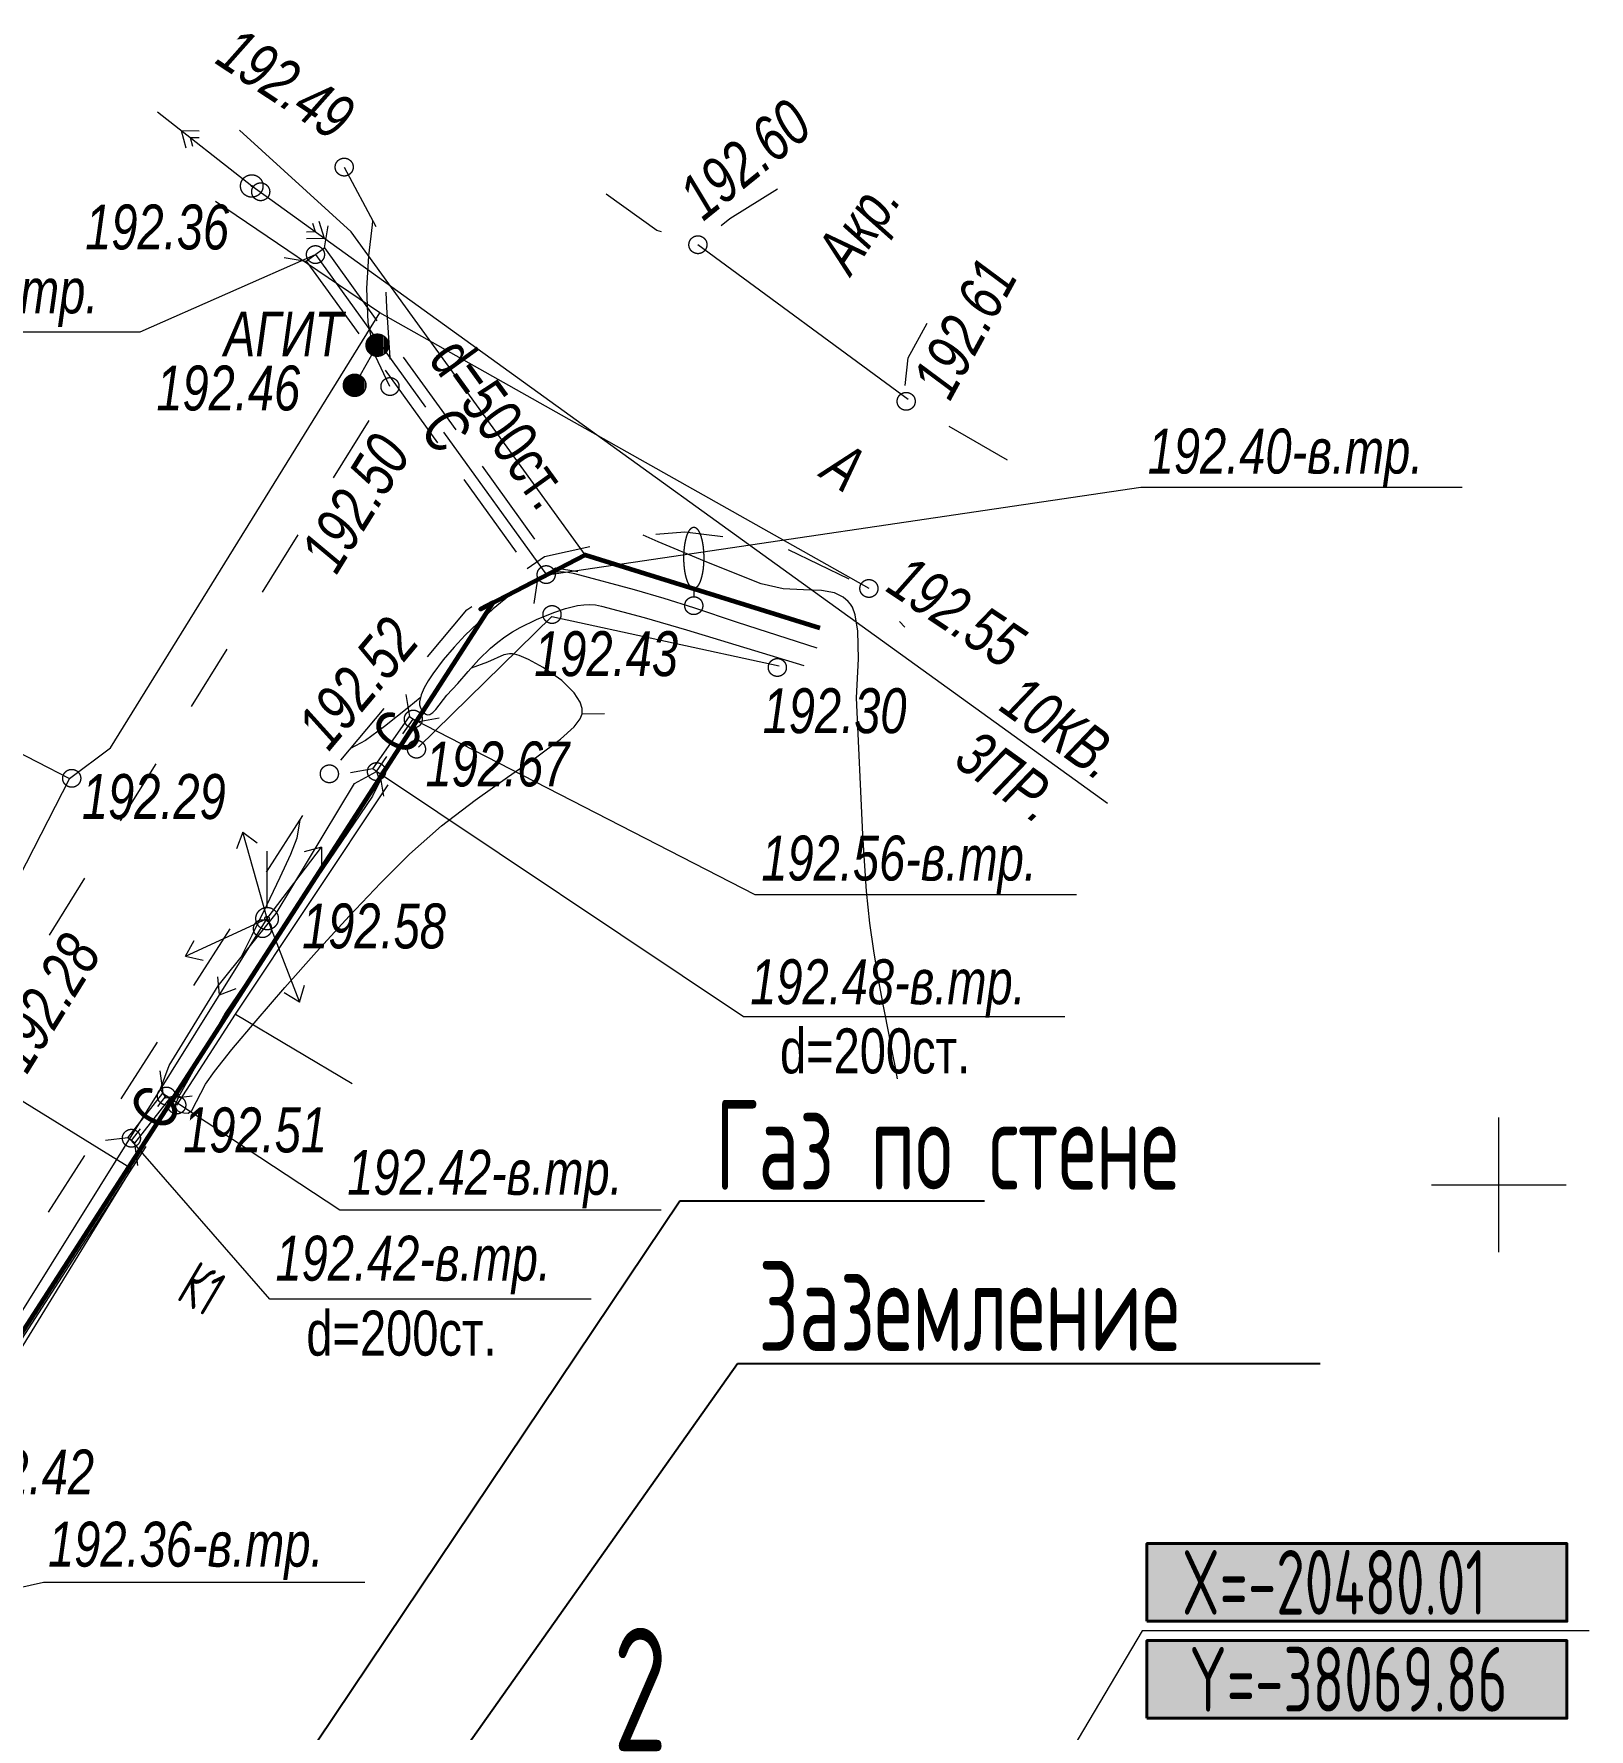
# Model space of a CAD drawing. Header units: millimetres. Extents: x -38151500 to -28914887, y -20564105 to -20349562.
# Drawn here: x -33897609 to -33862962, y -20469422 to -20431648 of the extents above; entities that cross this region are included whole.
import ezdxf
from ezdxf.xclip import XClip

# ---------------------------------------------------------------- set-up
doc = ezdxf.new("R2010")
doc.units = ezdxf.units.MM
doc.header["$MEASUREMENT"] = 0
doc.header["$XCLIPFRAME"] = 0
doc.linetypes.add('Новофедоровское_снт 28_07$0$l049', pattern=[3000, 2000, -1000])
doc.linetypes.add('Новофедоровское_снт 28_07$0$l189_2', pattern=[3000, 1500, -1500])
doc.layers.add('!!! ПОДОСНОВА', color=7, linetype='Continuous')
for name, color, linetype, lineweight in [('Новый_ГП_Сети_Г_ газопровод_Ном._пера__6', 6, 'Continuous', 60), ('Новый_ГП_Сети_координаты_Ном._пера__11', 255, 'Continuous', 40), ('Новый_ГП_Сети_координаты_Ном._пера__250', 7, 'Continuous', 20), ('Новый_ГП_Сети_координаты_Ном._пера__8', 7, 'Continuous', 40), ('Новый_ГП_Сети_текст_Ном._пера__250', 7, 'Continuous', 20), ('Новый_ГП_Сети_текст_Ном._пера__7', 7, 'Continuous', 25), ('Новый_ГП_Текст_Ном._пера__250', 7, 'Continuous', 20), ('Чертеж_1_Новофедоровское_снт 28_07$0$tp_Дороги_Ном._пера__253', 252, 'Continuous', 18), ('Чертеж_1_Новофедоровское_снт 28_07$0$tp_ЛЭП вн_Ном._пера__253', 252, 'Continuous', 18), ('Чертеж_1_Новофедоровское_снт 28_07$0$tp_отметки_новые_Ном._пера__253', 252, 'Continuous', 18), ('Чертеж_1_Новофедоровское_снт 28_07$0$tp_сооружения_Ном._пера__253', 252, 'Continuous', 18), ('Чертеж_1_Новофедоровское_снт 28_07$0$tp_трубы под дорогой_Ном._пера__253', 252, 'Continuous', 18), ('Чертеж_1_Новофедоровское_снт 28_07$0$U_ТЕКСТ_БЕЛЫЙ_Ном._пера__253', 252, 'Continuous', 18), ('Чертеж_1_Новый_ГП_Топография_Ном._пера__253', 252, 'Continuous', 18), ('Чертеж_1_Новый_Новофедоровское_снт 28_07$0$SETKA_Ном._пера__7', 7, 'Continuous', 18), ('Чертеж_1_Новый_Новофедоровское_снт 28_07$0$tp_Дороги_Ном._пера__253', 252, 'Continuous', 18), ('Чертеж_1_Новый_Новофедоровское_снт 28_07$0$tp_Здания_Ном._пера__253', 252, 'Continuous', 18), ('Чертеж_1_Новый_Новофедоровское_снт 28_07$0$tp_канавы_Ном._пера__253', 252, 'Continuous', 18), ('Чертеж_1_Новый_Новофедоровское_снт 28_07$0$tp_ЛЭП вн_Ном._пера__253', 252, 'Continuous', 18), ('Чертеж_1_Новый_Новофедоровское_снт 28_07$0$tp_ЛЭП нн_Ном._пера__253', 252, 'Continuous', 18), ('Чертеж_1_Новый_Новофедоровское_снт 28_07$0$tp_ЛЭП нн_Ном._пера__7', 7, 'Continuous', 18), ('Чертеж_1_Новый_Новофедоровское_снт 28_07$0$tp_Ограждения ДЕР_Ном._пера__253', 252, 'Continuous', 18), ('Чертеж_1_Новый_Новофедоровское_снт 28_07$0$tp_Ограждения мет_Ном._пера__253', 252, 'Continuous', 18), ('Чертеж_1_Новый_Новофедоровское_снт 28_07$0$tp_Ограждения рабица_Ном._пера__253', 252, 'Continuous', 18), ('Чертеж_1_Новый_Новофедоровское_снт 28_07$0$tp_отметки_новые_Ном._пера__253', 252, 'Continuous', 18), ('Чертеж_1_Новый_Новофедоровское_снт 28_07$0$tp_отметки_новые_Ном._пера__7', 7, 'Continuous', 18), ('Чертеж_1_Новый_Новофедоровское_снт 28_07$0$tp_растительность_Ном._пера__7', 7, 'Continuous', 18), ('Чертеж_1_Новый_Новофедоровское_снт 28_07$0$tp_рельеф_Ном._пера__253', 252, 'Continuous', 18), ('Чертеж_1_Новый_Новофедоровское_снт 28_07$0$tp_сооружения_Ном._пера__253', 252, 'Continuous', 18), ('Чертеж_1_Новый_Новофедоровское_снт 28_07$0$tp_сооружения_Ном._пера__7', 7, 'Continuous', 18), ('Чертеж_1_Новый_Новофедоровское_снт 28_07$0$tp_трубы под дорогой_Ном._пера__253', 252, 'Continuous', 18), ('Чертеж_1_Новый_Новофедоровское_снт 28_07$0$U_Водосток_Ном._пера__253', 252, 'Continuous', 18), ('Чертеж_1_Новый_Новофедоровское_снт 28_07$0$U_Газопровод_Ном._пера__253', 252, 'Continuous', 18)]:
    doc.layers.add(name, color=color, linetype=linetype, lineweight=lineweight)
doc.styles.add('РЎР“Р•РќР•Р\xa0РР\xa0_РЎРўРР›Р¬_1', font='arial.ttf', dxfattribs={"width": 0.75})
doc.styles.add('РЎР“Р•РќР•Р\xa0РР\xa0_РЎРўРР›Р¬_3', font='arial.ttf', dxfattribs={"width": 0.749999})
doc.styles.add('РЎР“Р•РќР•Р\xa0РР\xa0_РЎРўРР›Р¬_6', font='', dxfattribs={"width": 0.8})
doc.styles.get('РЎР“Р•РќР•Р\xa0РР\xa0_РЎРўРР›Р¬_6').set_extended_font_data('GOST_type_A')
doc.linetypes.add('lm334', pattern='A,0,[8,РіРµРЅРїРїР»Р°РЅ 2025_06_18 dima РІР°СЂРёР°РЅС‚ 21.Shx,S=3.769841,R=0,X=0,Y=0],-675,0', length=675)
doc.linetypes.add('Новофедоровское_снт 28_07$0$l474_2o', pattern='A,0,[3,РіРµРЅРїРїР»Р°РЅ 2025_06_18 dima РІР°СЂРёР°РЅС‚ 21.Shx,S=31.746032,R=0,X=0,Y=0],-5000,0', length=5000)
doc.linetypes.add('Новофедоровское_снт 28_07$0$lm334', pattern='A,0,[4,РіРµРЅРїРїР»Р°РЅ 2025_06_18 dima РІР°СЂРёР°РЅС‚ 21.Shx,S=79.365079,R=0,X=0,Y=0],-11000,0', length=11000)
doc.linetypes.add('Новофедоровское_снт 28_07$0$З ДЕРЕВ', pattern='A,0,[2,РіРµРЅРїРїР»Р°РЅ 2025_06_18 dima РІР°СЂРёР°РЅС‚ 21.Shx,S=19.84127,R=0,X=0,Y=0.2],-2500,0', length=2500)
doc.linetypes.add('Новофедоровское_снт 28_07$0$ЗАБОР_СЕТКА', pattern='A,0,[1,РіРµРЅРїРїР»Р°РЅ 2025_06_18 dima РІР°СЂРёР°РЅС‚ 21.Shx,S=39.68254,R=0,X=0,Y=2.77556e-17],-5000,0', length=5000)
doc.linetypes.add('Новофедоровское_снт 28_07$0$МЕЖА', pattern='A,0,[5,РіРµРЅРїРїР»Р°РЅ 2025_06_18 dima РІР°СЂРёР°РЅС‚ 21.Shx,S=46.746032,R=0,X=0,Y=6.93889e-18],-6500,0', length=6500)

# ---------------------------------------------------------------- blocks, each defined once
blk = doc.blocks.new('Чертеж_4_1', base_point=(4185024, -7296))
at = {"layer": 'Чертеж_1_Новый_Новофедоровское_снт 28_07$0$tp_ЛЭП вн_Ном._пера__253', "linetype": 'Continuous', "lineweight": 18}
blk.add_hatch(color=252, dxfattribs=at).paths.add_polyline_path([(-33892730, -20435037, 1), (-33892780, -20435037, 1)])
at = {"layer": 'Чертеж_1_Новый_ГП_Топография_Ном._пера__253', "color": 252, "linetype": 'Новофедоровское_снт 28_07$0$МЕЖА', "lineweight": 18, "flags": 128}
blk.add_lwpolyline([(-33937176, -20524360), (-33937136, -20524296), (-33926649, -20507196), (-33900479, -20524004), (-33888918, -20507967), (-33879002, -20495163), (-33880756, -20487946), (-33882761, -20480799), (-33888254, -20482761), (-33891109, -20481924), (-33905380, -20473145), (-33895431, -20456936), (-33903040, -20452238), (-33944071, -20519982)], close=True, dxfattribs=at)
at = {"layer": 'Чертеж_1_Новый_Новофедоровское_снт 28_07$0$SETKA_Ном._пера__7', "color": 7, "linetype": 'Continuous', "lineweight": 18, "flags": 128}
for points in [[(-33864976, -20458796), (-33864976, -20455796)], [(-33866476, -20457296), (-33863476, -20457296)]]:
    blk.add_lwpolyline(points, dxfattribs=at)
at = {"layer": 'Чертеж_1_Новый_Новофедоровское_снт 28_07$0$tp_Дороги_Ном._пера__253', "color": 252, "linetype": 'Новофедоровское_снт 28_07$0$l189_2', "lineweight": 18, "flags": 128}
for points in [[(-33890695, -20434617), (-33889844, -20436212), (-33889751, -20437746), (-33889679, -20438864), (-33889676, -20439504), (-33898866, -20454305), (-33902105, -20459059), (-33902889, -20458448)], [(-33881040, -20435106), (-33882108, -20435770), (-33882774, -20436308), (-33883729, -20436027), (-33885129, -20435033)], [(-33875919, -20441148), (-33878231, -20439810), (-33878129, -20438864), (-33877245, -20437243)], [(-33905975, -20473390), (-33906109, -20472535), (-33905943, -20471761), (-33903333, -20467335), (-33891028, -20448138), (-33887966, -20444482), (-33886232, -20443294), (-33884116, -20442824), (-33883104, -20442742), (-33881113, -20442990), (-33879003, -20444007), (-33878203, -20444869)]]:
    blk.add_lwpolyline(points, dxfattribs=at)
at = {"layer": 'Чертеж_1_Новый_Новофедоровское_снт 28_07$0$tp_Дороги_Ном._пера__253', "color": 252, "linetype": 'Continuous', "lineweight": 18, "flags": 128}
for points in [[(-33878133, -20439793), (-33882816, -20436350)], [(-33879003, -20444007), (-33889904, -20437863)]]:
    blk.add_lwpolyline(points, dxfattribs=at)
at = {"layer": 'Чертеж_1_Новый_Новофедоровское_снт 28_07$0$tp_Здания_Ном._пера__253', "color": 252, "linetype": 'Continuous', "lineweight": 18, "flags": 128}
blk.add_lwpolyline([(-33898984, -20447125), (-33896818, -20448238), (-33898428, -20451372), (-33900128, -20450498)], dxfattribs=at)
at = {"layer": 'Чертеж_1_Новый_Новофедоровское_снт 28_07$0$tp_канавы_Ном._пера__253', "color": 252, "linetype": 'Continuous', "lineweight": 18, "flags": 128}
blk.add_lwpolyline([(-33880158, -20445336), (-33881935, -20444765), (-33882908, -20444439), (-33883565, -20444230), (-33884226, -20444037), (-33885555, -20443678), (-33885712, -20443648), (-33885873, -20443638), (-33886034, -20443654), (-33886191, -20443699), (-33886411, -20443796), (-33886620, -20443907), (-33886819, -20444030), (-33887010, -20444164), (-33887375, -20444460), (-33887728, -20444784), (-33887998, -20445046), (-33888249, -20445311), (-33888488, -20445593), (-33888723, -20445907), (-33888826, -20446063), (-33888915, -20446219), (-33888981, -20446376), (-33889018, -20446533), (-33889015, -20446599), (-33888993, -20446666), (-33888957, -20446730), (-33888910, -20446787), (-33888880, -20446810), (-33888849, -20446821), (-33888786, -20446811), (-33888722, -20446769), (-33888658, -20446702), (-33888410, -20446386), (-33888165, -20446123), (-33887931, -20445854), (-33887693, -20445589), (-33887434, -20445336), (-33887276, -20445205), (-33887114, -20445085), (-33886946, -20444975), (-33886773, -20444874), (-33886411, -20444695), (-33886028, -20444541), (-33885763, -20444452), (-33885495, -20444387), (-33885361, -20444369), (-33885228, -20444363), (-33885096, -20444372), (-33884965, -20444397), (-33884015, -20444654), (-33883068, -20444931), (-33880453, -20445723)], dxfattribs=at)
blk.add_lwpolyline([(-33890470, -20448348), (-33889978, -20448084), (-33889902, -20448302), (-33890062, -20448636), (-33893346, -20453468), (-33894359, -20455283), (-33894661, -20455363), (-33894792, -20455154), (-33894599, -20454638), (-33893503, -20452861), (-33892214, -20451249)], close=True, dxfattribs=at)
at = {"layer": 'Чертеж_1_Новый_Новофедоровское_снт 28_07$0$tp_ЛЭП вн_Ном._пера__253', "color": 252, "linetype": 'Continuous', "lineweight": 18}
blk.add_line((-33892755, -20435037), (-33892755, -20435037), dxfattribs=at)
at = {"layer": 'Чертеж_1_Новый_Новофедоровское_снт 28_07$0$tp_ЛЭП вн_Ном._пера__253', "color": 252, "linetype": 'Continuous', "lineweight": 18, "flags": 128}
for points in [[(-33894857, -20433382), (-33892755, -20435037), (-33873689, -20448792)], [(-33894326, -20433800), (-33894225, -20434187)], [(-33894326, -20433800), (-33893926, -20433808)], [(-33894129, -20433955), (-33894079, -20434148)], [(-33894129, -20433955), (-33893930, -20433958)], [(-33891335, -20436061), (-33891394, -20435870)], [(-33891133, -20436207), (-33891250, -20435825)], [(-33891335, -20436061), (-33891535, -20436066)], [(-33891133, -20436207), (-33891533, -20436217)]]:
    blk.add_lwpolyline(points, dxfattribs=at)
at = {"layer": 'Чертеж_1_Новый_Новофедоровское_снт 28_07$0$tp_ЛЭП вн_Ном._пера__253', "color": 252, "linetype": 'Continuous', "lineweight": 18}
blk.add_circle((-33892755, -20435037), 250, dxfattribs=at)
at = {"layer": 'Чертеж_1_Новый_Новофедоровское_снт 28_07$0$tp_ЛЭП нн_Ном._пера__253', "color": 252, "linetype": 'Continuous', "lineweight": 18, "flags": 128}
for points in [[(-33894230, -20452199), (-33892414, -20451362), (-33892951, -20449435)], [(-33892951, -20449435), (-33893098, -20449807)], [(-33892951, -20449435), (-33892632, -20449677)], [(-33939176, -20525995), (-33938064, -20524332), (-33917451, -20491490), (-33892414, -20451362), (-33891205, -20449768)], [(-33891205, -20449768), (-33891590, -20449877)], [(-33891205, -20449768), (-33891205, -20450168)], [(-33892414, -20451362), (-33891693, -20453227)], [(-33894230, -20452199), (-33894041, -20451847)], [(-33894230, -20452199), (-33893839, -20452285)], [(-33893473, -20453059), (-33893509, -20452660)], [(-33891693, -20453227), (-33891583, -20452843)], [(-33893473, -20453059), (-33893099, -20452916)], [(-33891693, -20453227), (-33892033, -20453017)]]:
    blk.add_lwpolyline(points, dxfattribs=at)
at = {"layer": 'Чертеж_1_Новый_Новофедоровское_снт 28_07$0$tp_ЛЭП нн_Ном._пера__7', "color": 7, "linetype": 'Continuous', "lineweight": 18}
blk.add_line((-33892414, -20451112), (-33892414, -20449862), dxfattribs=at)
for radius in [250, 50]:
    blk.add_circle((-33892414, -20451362), radius, dxfattribs=at)
at = {"layer": 'Чертеж_1_Новый_Новофедоровское_снт 28_07$0$tp_Ограждения ДЕР_Ном._пера__253', "color": 252, "linetype": 'Новофедоровское_снт 28_07$0$З ДЕРЕВ', "lineweight": 18, "flags": 128}
blk.add_lwpolyline([(-33896818, -20448238), (-33895899, -20447560), (-33889904, -20437863)], dxfattribs=at)
at = {"layer": 'Чертеж_1_Новый_Новофедоровское_снт 28_07$0$tp_Ограждения мет_Ном._пера__253', "color": 252, "linetype": 'Новофедоровское_снт 28_07$0$l474_2o', "lineweight": 18, "flags": 128}
for points in [[(-33889904, -20437863), (-33893565, -20435383)], [(-33894422, -20455517), (-33893116, -20453491), (-33890517, -20455036)], [(-33900049, -20464081), (-33895110, -20456439)]]:
    blk.add_lwpolyline(points, dxfattribs=at)
at = {"layer": 'Чертеж_1_Новый_Новофедоровское_снт 28_07$0$tp_Ограждения рабица_Ном._пера__253', "color": 252, "linetype": 'Новофедоровское_снт 28_07$0$ЗАБОР_СЕТКА', "lineweight": 18, "flags": 128}
for points in [[(-33889043, -20447544), (-33886070, -20444633), (-33881005, -20445726)], [(-33893116, -20453491), (-33889713, -20448381)]]:
    blk.add_lwpolyline(points, dxfattribs=at)
at = {"layer": 'Чертеж_1_Новый_Новофедоровское_снт 28_07$0$tp_отметки_новые_Ном._пера__253', "color": 252, "linetype": 'Continuous', "lineweight": 18, "flags": 128}
for points in [[(-33902480, -20438289), (-33895238, -20438289), (-33891336, -20436566)], [(-33865789, -20441759), (-33872949, -20441759), (-33886216, -20443718)], [(-33874380, -20450832), (-33881540, -20450832), (-33889156, -20446919)], [(-33874643, -20453553), (-33881803, -20453553), (-33889978, -20448084)], [(-33883634, -20457860), (-33890794, -20457860), (-33894661, -20455313)], [(-33885194, -20459842), (-33892354, -20459842), (-33895437, -20456307)], [(-33890236, -20466158), (-33897396, -20466158), (-33902723, -20467349)]]:
    blk.add_lwpolyline(points, dxfattribs=at)
at = {"layer": 'Чертеж_1_Новый_Новофедоровское_снт 28_07$0$tp_отметки_новые_Ном._пера__7', "color": 7, "linetype": 'Continuous', "lineweight": 18}
for centre in [(-33890696, -20434616), (-33892556, -20435166), (-33882816, -20436346), (-33891336, -20436566), (-33890466, -20439476), (-33889676, -20439506), (-33878176, -20439836), (-33886196, -20443696), (-33879006, -20444006), (-33886066, -20444586), (-33881046, -20445766), (-33889156, -20446916), (-33889086, -20447586), (-33891026, -20448136), (-33889976, -20448086), (-33896766, -20448236), (-33892516, -20451586), (-33894656, -20455316), (-33894426, -20455516), (-33895436, -20456256)]:
    blk.add_circle(centre, 200, dxfattribs=at)
at = {"layer": 'Чертеж_1_Новый_Новофедоровское_снт 28_07$0$tp_растительность_Ном._пера__7', "color": 7, "linetype": 'Continuous', "lineweight": 18}
blk.add_line((-33882908, -20444005), (-33882908, -20444189), dxfattribs=at)
blk.add_circle((-33882908, -20444389), 200, dxfattribs=at)
blk.add_ellipse((-33882907, -20443322), major_axis=(0, 683), ratio=0.323572, dxfattribs=at)
at = {"layer": 'Чертеж_1_Новый_Новофедоровское_снт 28_07$0$tp_рельеф_Ном._пера__253', "color": 252, "linetype": 'Continuous', "lineweight": 18, "flags": 128}
for points in [[(-33889676, -20439505), (-33890003, -20438812), (-33890160, -20438076), (-33890193, -20437325), (-33890146, -20436591), (-33890064, -20435901), (-33890055, -20435817)], [(-33878368, -20454931), (-33878383, -20454851), (-33878415, -20454678), (-33878471, -20454388), (-33878556, -20453953), (-33878672, -20453353), (-33878790, -20452718), (-33878898, -20452079), (-33878987, -20451465), (-33879061, -20450754), (-33879107, -20450076), (-33879138, -20449486), (-33879284, -20446441), (-33879238, -20445570), (-33879254, -20444956), (-33879310, -20444596), (-33879373, -20444422), (-33879414, -20444358), (-33879468, -20444296), (-33879583, -20444197), (-33879774, -20444103), (-33880061, -20444049), (-33880465, -20444039), (-33880915, -20444017), (-33881403, -20443902), (-33881875, -20443720), (-33882671, -20443399), (-33883700, -20442966), (-33884036, -20442818)], [(-33894364, -20455284), (-33894395, -20455359), (-33894451, -20455494), (-33894456, -20455565), (-33894414, -20455637), (-33894363, -20455667), (-33894266, -20455693), (-33894171, -20455696), (-33894093, -20455636), (-33893789, -20455052), (-33893588, -20454768), (-33893197, -20454280), (-33892660, -20453640), (-33892017, -20452897), (-33891312, -20452103), (-33890585, -20451309), (-33889880, -20450565), (-33889239, -20449923), (-33888525, -20449295), (-33887781, -20448724), (-33887058, -20448210), (-33886406, -20447756), (-33885877, -20447360), (-33885576, -20447087), (-33885440, -20446907), (-33885397, -20446800), (-33885392, -20446750), (-33885398, -20446681), (-33885441, -20446541), (-33885575, -20446330), (-33885846, -20446060), (-33886260, -20445767), (-33886587, -20445589), (-33886795, -20445501), (-33886904, -20445468), (-33886947, -20445461), (-33887011, -20445459), (-33887139, -20445485), (-33887504, -20445645), (-33887867, -20445780)], [(-33889000, -20446440), (-33889254, -20446647), (-33889795, -20447080), (-33890221, -20447396), (-33890553, -20447571)], [(-33885397, -20446800), (-33884897, -20446792)], [(-33891684, -20449161), (-33891752, -20449572), (-33891891, -20449931), (-33892127, -20450449), (-33892426, -20451070), (-33892754, -20451738), (-33892996, -20452227)]]:
    blk.add_lwpolyline(points, dxfattribs=at)
at = {"layer": 'Чертеж_1_Новый_Новофедоровское_снт 28_07$0$tp_сооружения_Ном._пера__253', "color": 252, "linetype": 'Continuous', "lineweight": 18, "flags": 128}
blk.add_lwpolyline([(-33889959, -20438585), (-33890463, -20439479)], dxfattribs=at)
at = {"layer": 'Чертеж_1_Новый_Новофедоровское_снт 28_07$0$tp_сооружения_Ном._пера__7', "color": 7, "linetype": 'Continuous', "lineweight": 18}
for p, q in [((-33890199, -20438646), (-33890199, -20438526)), ((-33890169, -20438717), (-33890169, -20438454)), ((-33890139, -20438756), (-33890139, -20438415)), ((-33890109, -20438783), (-33890109, -20438388)), ((-33890079, -20438802), (-33890079, -20438367)), ((-33890049, -20438816), (-33890049, -20438353)), ((-33890019, -20438827), (-33890019, -20438344)), ((-33889989, -20438832), (-33889989, -20438338)), ((-33889959, -20438834), (-33889959, -20438335)), ((-33889929, -20438833), (-33889929, -20438338)), ((-33889899, -20438828), (-33889899, -20438342)), ((-33889869, -20438818), (-33889869, -20438351)), ((-33889839, -20438804), (-33889839, -20438366)), ((-33889809, -20438786), (-33889809, -20438385)), ((-33889779, -20438760), (-33889779, -20438411)), ((-33889749, -20438723), (-33889749, -20438448)), ((-33889719, -20438659), (-33889719, -20438509)), ((-33890615, -20439677), (-33890615, -20439282)), ((-33890585, -20439696), (-33890585, -20439261)), ((-33890555, -20439710), (-33890555, -20439247)), ((-33890525, -20439721), (-33890525, -20439238)), ((-33890495, -20439726), (-33890495, -20439232)), ((-33890465, -20439728), (-33890465, -20439229)), ((-33890435, -20439727), (-33890435, -20439232)), ((-33890405, -20439722), (-33890405, -20439236)), ((-33890375, -20439712), (-33890375, -20439245)), ((-33890345, -20439698), (-33890345, -20439260)), ((-33890315, -20439680), (-33890315, -20439279)), ((-33890705, -20439540), (-33890705, -20439420)), ((-33890675, -20439611), (-33890675, -20439348)), ((-33890645, -20439650), (-33890645, -20439309)), ((-33890285, -20439654), (-33890285, -20439305)), ((-33890255, -20439617), (-33890255, -20439342)), ((-33890225, -20439553), (-33890225, -20439403))]:
    blk.add_line(p, q, dxfattribs=at)
for centre in [(-33889957, -20438585), (-33890463, -20439479)]:
    blk.add_circle(centre, 250, dxfattribs=at)
at = {"layer": 'Чертеж_1_Новый_Новофедоровское_снт 28_07$0$tp_трубы под дорогой_Ном._пера__253', "color": 252, "linetype": 'Continuous', "lineweight": 18, "flags": 128}
for points in [[(-33892035, -20436629), (-33891542, -20436709), (-33891136, -20436417), (-33891056, -20435923)], [(-33885494, -20443633), (-33885988, -20443553), (-33886394, -20443845), (-33886473, -20444339)], [(-33889323, -20446368), (-33889238, -20446861), (-33889074, -20446976), (-33888582, -20446891)], [(-33889811, -20448634), (-33889896, -20448141), (-33890060, -20448026), (-33890552, -20448111)], [(-33894801, -20454755), (-33894740, -20455251), (-33894582, -20455374), (-33894086, -20455313)], [(-33895297, -20456865), (-33895358, -20456368), (-33895516, -20456245), (-33896012, -20456307)]]:
    blk.add_lwpolyline(points, dxfattribs=at)
at = {"layer": 'Чертеж_1_Новый_Новофедоровское_снт 28_07$0$tp_трубы под дорогой_Ном._пера__253', "color": 252, "linetype": 'Новофедоровское_снт 28_07$0$l049', "lineweight": 18, "flags": 128}
for points in [[(-33891136, -20436417), (-33885988, -20443553)], [(-33891542, -20436709), (-33886394, -20443845)], [(-33890060, -20448026), (-33889238, -20446861)], [(-33889896, -20448141), (-33889074, -20446976)], [(-33895516, -20456245), (-33894740, -20455251)], [(-33895358, -20456368), (-33894582, -20455374)]]:
    blk.add_lwpolyline(points, dxfattribs=at)
at = {"layer": 'Чертеж_1_Новый_Новофедоровское_снт 28_07$0$U_Водосток_Ном._пера__253', "color": 252, "linetype": 'Continuous', "lineweight": 18, "flags": 128}
for points in [[(-33891339, -20436563), (-33888887, -20439962)], [(-33888481, -20440524), (-33886191, -20443699)], [(-33889386, -20447245), (-33889156, -20446919)], [(-33889978, -20448084), (-33889743, -20447750)], [(-33894848, -20455552), (-33894661, -20455313)], [(-33895437, -20456307), (-33895236, -20456049)]]:
    blk.add_lwpolyline(points, dxfattribs=at)
at = {"layer": 'Чертеж_1_Новый_Новофедоровское_снт 28_07$0$U_Газопровод_Ном._пера__253', "color": 252, "linetype": 'Новофедоровское_снт 28_07$0$lm334', "lineweight": 18, "flags": 128}
for points in [[(-33885329, -20443258), (-33890542, -20436056), (-33893029, -20433791)], [(-33938494, -20523523), (-33916046, -20488740), (-33895495, -20456897), (-33887378, -20444319), (-33887659, -20444465), (-33885329, -20443258), (-33880098, -20444879)]]:
    blk.add_lwpolyline(points, dxfattribs=at)
at = {"layer": 'Чертеж_1_Новофедоровское_снт 28_07$0$tp_Дороги_Ном._пера__253', "color": 252, "linetype": 'Continuous', "lineweight": 18, "char_height": 1000, "attachment_point": 7, "style": 'РЎР“Р•РќР•Р\xa0РР\xa0_РЎРўРР›Р¬_1'}
for s, insert, rotation in [('\\A1;{\\pql;\\fArial|b0|i1|c204|p0;\\W0.750000;Акр.}', (-33879154, -20437221), 56.2563), ('\\A1;{\\pql;\\fArial|b0|i1|c204|p0;\\W0.750000;А}', (-33880126, -20441509), 326.4158)]:
    blk.add_mtext(s, dxfattribs=dict(at, insert=insert, rotation=rotation))
at = {"layer": 'Чертеж_1_Новофедоровское_снт 28_07$0$tp_ЛЭП вн_Ном._пера__253', "color": 252, "linetype": 'Continuous', "lineweight": 18, "char_height": 1000, "attachment_point": 7, "rotation": 324.1916, "style": 'РЎР“Р•РќР•Р\xa0РР\xa0_РЎРўРР›Р¬_1'}
for s, insert in [('\\A1;{\\pql;\\fArial|b0|i1|c204|p0;\\W0.750000;10КВ.}', (-33876151, -20446709)), ('\\A1;{\\pql;\\fArial|b0|i1|c204|p0;\\W0.750000;3ПР.}', (-33877164, -20447926))]:
    blk.add_mtext(s, dxfattribs=dict(at, insert=insert))
at = {"layer": 'Чертеж_1_Новофедоровское_снт 28_07$0$tp_отметки_новые_Ном._пера__253', "color": 252, "linetype": 'Continuous', "lineweight": 18, "char_height": 1000, "attachment_point": 7, "style": 'РЎР“Р•РќР•Р\xa0РР\xa0_РЎРўРР›Р¬_1'}
for s, insert, rotation in [('\\A1;{\\pql;\\fArial|b0|i1|c204|p0;\\W0.750000;192.49}', (-33893613, -20432295), 326.4158), ('\\A1;{\\pql;\\fArial|b0|i1|c204|p0;\\W0.750000;192.60}', (-33882690, -20435851), 38.9543), ('\\A1;{\\pql;\\fArial|b0|i1|c204|p0;\\W0.750000;192.61}', (-33877190, -20439862), 61.3895), ('\\A1;{\\pql;\\fArial|b0|i1|c204|p0;\\W0.750000;192.50}', (-33890860, -20443732), 58.1637), ('\\A1;{\\pql;\\fArial|b0|i1|c204|p0;\\W0.750000;192.55}', (-33878672, -20444059), 326.4158), ('\\A1;{\\pql;\\fArial|b0|i1|c204|p0;\\W0.750000;192.52}', (-33891032, -20447668), 50.048), ('\\A1;{\\pql;\\fArial|b0|i1|c204|p0;\\W0.750000;192.28}', (-33897756, -20454863), 58.1637)]:
    blk.add_mtext(s, dxfattribs=dict(at, insert=insert, rotation=rotation))
for s, insert in [('\\A1;{\\pql;\\fArial|b0|i1|c204|p0;\\W0.750000;192.36}', (-33896466, -20436465)), ('\\A1;{\\pql;\\fArial|b0|i1|c204|p0;\\W0.750000;192.35-в.тр.}', (-33902310, -20438176)), ('\\A1;{\\pql;\\fArial|b0|i1|c204|p0;\\W0.750000;192.46}', (-33894881, -20440053)), ('\\A1;{\\pql;\\fArial|b0|i1|c204|p0;\\W0.750000;192.40-в.тр.}', (-33872794, -20441746)), ('\\A1;{\\pql;\\fArial|b0|i1|c204|p0;\\W0.750000;192.43}', (-33886464, -20445973)), ('\\A1;{\\pql;\\fArial|b0|i1|c204|p0;\\W0.750000;192.30}', (-33881373, -20447244)), ('\\A1;{\\pql;\\fArial|b0|i1|c204|p0;\\W0.750000;192.67}', (-33888884, -20448430)), ('\\A1;{\\pql;\\fArial|b0|i1|c204|p0;\\W0.750000;192.29}', (-33896539, -20449156)), ('\\A1;{\\pql;\\fArial|b0|i1|c204|p0;\\W0.750000;192.56-в.тр.}', (-33881402, -20450815)), ('\\A1;{\\pql;\\fArial|b0|i1|c204|p0;\\W0.750000;192.58}', (-33891634, -20452040)), ('\\A1;{\\pql;\\fArial|b0|i1|c204|p0;\\W0.750000;192.48-в.тр.}', (-33881650, -20453571)), ('\\A1;{\\pql;\\fArial|b0|i1|c204|p0;\\W0.750000;192.51}', (-33894283, -20456585)), ('\\A1;{\\pql;\\fArial|b0|i1|c204|p0;\\W0.750000;192.42-в.тр.}', (-33890629, -20457817)), ('\\A1;{\\pql;\\fArial|b0|i1|c204|p0;\\W0.750000;192.42-в.тр.}', (-33892227, -20459731)), ('\\A1;{\\pql;\\fArial|b0|i1|c204|p0;\\W0.750000;192.42}', (-33899473, -20464208)), ('\\A1;{\\pql;\\fArial|b0|i1|c204|p0;\\W0.750000;192.36-в.тр.}', (-33897293, -20466103))]:
    blk.add_mtext(s, dxfattribs=dict(at, insert=insert))
at = {"layer": 'Чертеж_1_Новофедоровское_снт 28_07$0$tp_сооружения_Ном._пера__253', "color": 252, "linetype": 'Continuous', "lineweight": 18, "insert": (-33893375, -20438835), "char_height": 1000, "attachment_point": 7, "style": 'РЎР“Р•РќР•Р\xa0РР\xa0_РЎРўРР›Р¬_1'}
blk.add_mtext('\\A1;{\\pql;\\fArial|b0|i1|c204|p0;\\W0.750000;АГИТ}', dxfattribs=at)
at = {"layer": 'Чертеж_1_Новофедоровское_снт 28_07$0$tp_трубы под дорогой_Ном._пера__253', "color": 252, "linetype": 'Continuous', "lineweight": 18, "insert": (-33888854, -20438900), "char_height": 1000, "attachment_point": 7, "rotation": 305.8072, "style": 'РЎР“Р•РќР•Р\xa0РР\xa0_РЎРўРР›Р¬_3'}
blk.add_mtext('\\A1;{\\pql;\\fArial|b0|i0|c204|p0;\\W0.749999;d=500ст.}', dxfattribs=at)
at = {"layer": 'Чертеж_1_Новофедоровское_снт 28_07$0$tp_трубы под дорогой_Ном._пера__253', "color": 252, "linetype": 'Continuous', "lineweight": 18, "char_height": 1000, "attachment_point": 7, "style": 'РЎР“Р•РќР•Р\xa0РР\xa0_РЎРўРР›Р¬_3'}
for insert in [(-33880987, -20454824), (-33891539, -20461113)]:
    blk.add_mtext('\\A1;{\\pql;\\fArial|b0|i0|c204|p0;\\W0.749999;d=200ст.}', dxfattribs=dict(at, insert=insert))
at = {"layer": 'Чертеж_1_Новофедоровское_снт 28_07$0$U_ТЕКСТ_БЕЛЫЙ_Ном._пера__253', "color": 252, "linetype": 'Continuous', "lineweight": 18, "char_height": 1000, "attachment_point": 7, "style": 'РЎР“Р•РќР•Р\xa0РР\xa0_РЎРўРР›Р¬_3'}
for insert, rotation in [((-33889052, -20440467), 305.8072), ((-33889279, -20447799), 57.6886), ((-33894683, -20456169), 57.6886)]:
    blk.add_mtext('\\A1;{\\pql;\\fArial|b0|i0|c204|p0;\\W0.749999;С}', dxfattribs=dict(at, insert=insert, rotation=rotation))

msp = doc.modelspace()

# ---------------------------------------------------------------- hatches: boundary and pattern name
at = {"layer": 'Новый_ГП_Сети_координаты_Ном._пера__11', "linetype": 'Continuous', "lineweight": 40}
for points in [[(-33872811.81, -20467020.07), (-33863457.06, -20467020.07), (-33863457.06, -20465288.59), (-33872811.81, -20465288.59)], [(-33863457.06, -20467448.59), (-33872811.81, -20467448.59), (-33872811.81, -20469180.07), (-33863457.06, -20469180.07)]]:
    msp.add_hatch(color=255, dxfattribs=at).paths.add_polyline_path(points)

# ---------------------------------------------------------------- linework, layer by layer
at = {"layer": 'Новый_ГП_Сети_Г_ газопровод_Ном._пера__6', "color": 6, "linetype": 'lm334', "lineweight": 60, "flags": 128}
msp.add_lwpolyline([(-33938493.66, -20523523.1), (-33916046, -20488740.48), (-33895495.03, -20456896.77), (-33887377.62, -20444318.86), (-33887659.31, -20444464.71), (-33885329.23, -20443258.23), (-33880098.07, -20444879.15)], dxfattribs=at)
at = {"layer": 'Новый_ГП_Сети_координаты_Ном._пера__11', "color": 255, "linetype": 'Continuous', "lineweight": 40}
for points in [[(-33872811.81, -20467020.07), (-33863457.06, -20467020.07), (-33863457.06, -20465288.59), (-33872811.81, -20465288.59)], [(-33872811.81, -20469180.07), (-33863457.06, -20469180.07), (-33863457.06, -20467448.59), (-33872811.81, -20467448.59)]]:
    msp.add_lwpolyline(points, close=True, dxfattribs=at)
at = {"layer": 'Новый_ГП_Сети_координаты_Ном._пера__250', "color": 7, "linetype": 'Continuous', "lineweight": 20}
for p, q in [((-33872919.97, -20467234.33), (-33884834.85, -20487303.19)), ((-33862961.95, -20467234.33), (-33872919.97, -20467234.33))]:
    msp.add_line(p, q, dxfattribs=at)
at = {"layer": 'Новый_ГП_Сети_текст_Ном._пера__7', "color": 7, "linetype": 'Continuous', "lineweight": 25}
for p, q in [((-33899542.05, -20481979.37), (-33883220.07, -20457652.02)), ((-33883220.07, -20457652.02), (-33882920.07, -20457652.02)), ((-33882920.07, -20457652.02), (-33876433.67, -20457652.02)), ((-33897105.56, -20482709.47), (-33881936.61, -20461271.89)), ((-33881936.61, -20461271.89), (-33881636.61, -20461271.89)), ((-33881636.61, -20461271.89), (-33868953.41, -20461271.89))]:
    msp.add_line(p, q, dxfattribs=at)

# ---------------------------------------------------------------- block references
at = {"layer": '!!! ПОДОСНОВА', "color": 252, "linetype": 'Continuous', "lineweight": 40}
ref = msp.add_blockref('Чертеж_4_1', (4185024.09, -7295.8), dxfattribs=at)
XClip(ref).set_block_clipping_path([(-33971749.8431524113, -20426134.2498699203), (-33971749.8431524113, -20517391.6082299612), (-33949169.2735030428, -20517391.6082299612), (-33943776.1358186975, -20528511.4797440507), (-33858410.272188969, -20528511.4797440507), (-33858410.272188969, -20426017.5390227698)])

# ---------------------------------------------------------------- texts
at = {"layer": 'Новый_ГП_Сети_координаты_Ном._пера__8', "color": 7, "linetype": 'Continuous', "lineweight": 40, "char_height": 1440, "attachment_point": 4, "style": 'РЎР“Р•РќР•Р\xa0РР\xa0_РЎРўРР›Р¬_6'}
for s, insert in [('\\A1;{\\pql;\\fGOST_type_A|b0|i0|c0|p0;\\W0.800000;X=-20480.01}', (-33872031.33, -20466151.84)), ('\\A1;{\\pql;\\fGOST_type_A|b0|i0|c0|p0;\\W0.800000;Y=-38069.86}', (-33871869.07, -20468312.35))]:
    msp.add_mtext(s, dxfattribs=dict(at, insert=insert))
at = {"layer": 'Новый_ГП_Сети_текст_Ном._пера__250', "color": 7, "linetype": 'Continuous', "lineweight": 20, "char_height": 2000, "attachment_point": 2, "style": 'РЎР“Р•РќР•Р\xa0РР\xa0_РЎРўРР›Р¬_6'}
for s, insert in [('\\A1;{\\pqc;\\fGOST_type_A|b0|i0|c0|p0;\\W0.800000;Газ по \\fGOST_type_A|b0|i0|c0|p0;\\W0.800000;стене}', (-33877267.83, -20455402.77)), ('\\A1;{\\pqc;\\fGOST_type_A|b0|i0|c0|p0;\\W0.800000;Заземление}', (-33876773.57, -20458994.2))]:
    msp.add_mtext(s, dxfattribs=dict(at, insert=insert))
at = {"layer": 'Новый_ГП_Сети_текст_Ном._пера__7', "color": 7, "linetype": 'Continuous', "lineweight": 25, "insert": (-33893960.34, -20458963.18), "char_height": 1000, "attachment_point": 1, "rotation": 329.457923, "style": 'РЎР“Р•РќР•Р\xa0РР\xa0_РЎРўРР›Р¬_6'}
msp.add_mtext('\\A1;{\\pql;\\fGOST_type_A|b0|i0|c0|p0;\\W0.800000;К1}', dxfattribs=at)
at = {"layer": 'Новый_ГП_Текст_Ном._пера__250', "color": 7, "linetype": 'Continuous', "lineweight": 20, "insert": (-33884101.33, -20467165.32), "char_height": 2750, "attachment_point": 2, "style": 'РЎР“Р•РќР•Р\xa0РР\xa0_РЎРўРР›Р¬_6'}
msp.add_mtext('\\A1;{\\pqc;\\fGOST_type_A|b0|i0|c0|p0;\\W0.800000;2}', dxfattribs=at)

doc.saveas('drawing.dxf')
